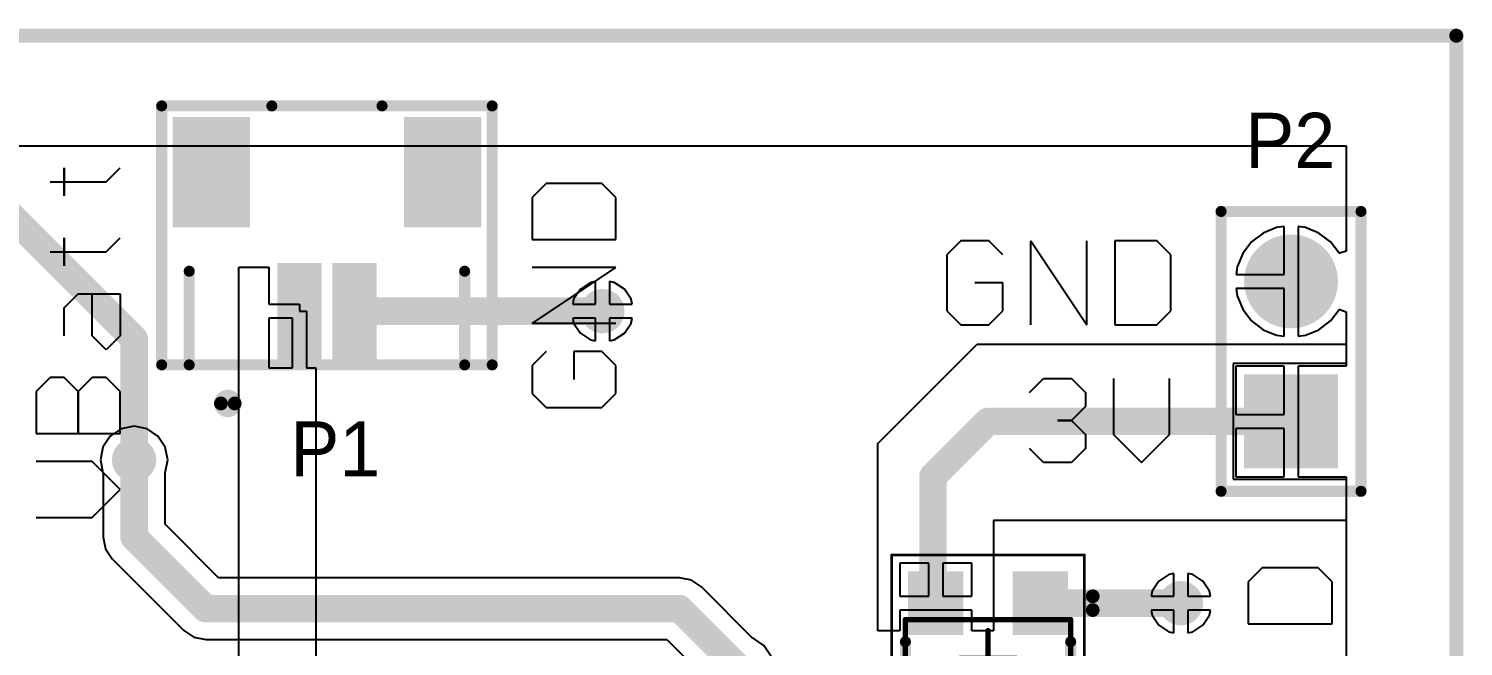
# Model space of a CAD drawing. Header units: millimetres. Extents: x -0.1 to 49.1, y -0.1 to 70.1.
# Drawn here: x 23.09 to 49.13, y 58.92 to 70.13 of the extents above; entities that cross this region are included whole.
import ezdxf

# ---------------------------------------------------------------- set-up
doc = ezdxf.new("R2010")
doc.units = ezdxf.units.MM
for name, color, linetype in [('BottomLayer', 5, 'Continuous'), ('BottomSolder', 6, 'Continuous'), ('Mechanical1', 6, 'Continuous'), ('Mechanical13', 56, 'Continuous'), ('Mechanical15', 56, 'Continuous'), ('MultiLayer', 9, 'Continuous'), ('TopLayer', 1, 'Continuous'), ('TopOverlay', 2, 'Continuous'), ('TopPaste', 8, 'Continuous'), ('TopSolder', 216, 'Continuous')]:
    doc.layers.add(name, color=color, linetype=linetype)

# ---------------------------------------------------------------- blocks, each defined once
blk = doc.blocks.new('AP2120_18')
at = {"layer": 'Mechanical13', "const_width": 0.0999998}
for points in [[(-0.7000011399999999, -1.49999954), (-0.7000011399999999, 1.49999954)], [(0.6999985999999999, 1.49999954), (-0.7000011399999999, 1.49999954)], [(0.6999985999999999, -1.49999954), (0.6999985999999999, 1.49999954)], [(0.6999985999999999, -1.49999954), (-0.7000011399999999, -1.49999954)]]:
    blk.add_lwpolyline(points, dxfattribs=at)
at = {"layer": 'Mechanical13', "const_width": 0.0499999}
for points in [[(-0.72499982, 1.49999954, 1), (-0.67500246, 1.49999954, 1)], [(-0.72499982, 1.49999954, 1), (-0.67500246, 1.49999954, 1)], [(0.67499992, 1.49999954, 1), (0.72499728, 1.49999954, 1)], [(0.67499992, 1.49999954, 1), (0.72499728, 1.49999954, 1)], [(-0.72499982, -1.49999954, 1), (-0.67500246, -1.49999954, 1)], [(-0.72499982, -1.49999954, 1), (-0.67500246, -1.49999954, 1)], [(0.67499992, -1.49999954, 1), (0.72499728, -1.49999954, 1)], [(0.67499992, -1.49999954, 1), (0.72499728, -1.49999954, 1)]]:
    blk.add_lwpolyline(points, format="xyb", close=True, dxfattribs=at)
at = {"layer": 'Mechanical15'}
for points, const_width in [([(-1.87500006, -1.74999904), (-1.87500006, 1.75000158)], 0.0499999), ([(1.87500006, 1.75000158), (-1.87500006, 1.75000158)], 0.0499999), ([(1.87500006, -1.74999904), (1.87500006, 1.75000158)], 0.0499999), ([(0, -0.499999), (0, 0.50000154)], 0.0999998), ([(0.499999, 0), (-0.50000154, 0)], 0.0999998), ([(1.87500006, -1.74999904), (-1.87500006, -1.74999904)], 0.0499999)]:
    blk.add_lwpolyline(points, dxfattribs=dict(at, const_width=const_width))
for points, const_width in [([(-1.8874994, 1.75000158, 1), (-1.86250072, 1.75000158, 1)], 0.02499868), ([(-1.8874994, 1.75000158, 1), (-1.86250072, 1.75000158, 1)], 0.02499868), ([(1.86250072, 1.75000158, 1), (1.8874994, 1.75000158, 1)], 0.02499868), ([(1.86250072, 1.75000158, 1), (1.8874994, 1.75000158, 1)], 0.02499868), ([(-0.02499868, 0.50000154, 1), (0.02499868, 0.50000154, 1)], 0.0499999), ([(-0.52500022, 0, 1), (-0.47500286, 0, 1)], 0.0499999), ([(0.47500032, 0, 1), (0.5249976799999999, 0, 1)], 0.0499999), ([(-0.02499868, -0.499999, 1), (0.02499868, -0.499999, 1)], 0.0499999), ([(-1.8874994, -1.74999904, 1), (-1.86250072, -1.74999904, 1)], 0.02499868), ([(-1.8874994, -1.74999904, 1), (-1.86250072, -1.74999904, 1)], 0.02499868), ([(1.86250072, -1.74999904, 1), (1.8874994, -1.74999904, 1)], 0.02499868), ([(1.86250072, -1.74999904, 1), (1.8874994, -1.74999904, 1)], 0.02499868)]:
    blk.add_lwpolyline(points, format="xyb", close=True, dxfattribs=dict(at, const_width=const_width))
at = {"layer": 'TopLayer'}
for points in [[(-0.52500022, 0.55000144), (-0.52500022, 1.34999984), (-1.47500086, 0.55000144), (-1.47500086, 1.34999984)], [(1.47500086, -0.3999992), (1.47500086, 0.3999992), (0.52500022, -0.3999992), (0.52500022, 0.3999992)], [(-0.52500022, -1.3499973), (-0.52500022, -0.5499989), (-1.47500086, -1.3499973), (-1.47500086, -0.5499989)]]:
    blk.add_solid(points, dxfattribs=at)
at = {"layer": 'TopOverlay'}
for points, const_width in [([(-0.87499952, 1.90000128, 1), (-1.12500156, 1.90000128, 1)], 0.2499995), ([(-1.1875008, 1.90000128, 1), (-1.06250232, 1.90000128, 1)], 0.12499848), ([(-0.93749876, 1.90000128, 1), (-0.81250028, 1.90000128, 1)], 0.12499848), ([(-0.3499993, 1.49999954, 1), (-0.2499995, 1.49999954, 1)], 0.0999998), ([(0.6499986999999999, 1.49999954, 1), (0.7499985, 1.49999954, 1)], 0.0999998), ([(0.6499986999999999, 1.49999954, 1), (0.7499985, 1.49999954, 1)], 0.0999998), ([(0.6499986999999999, 0.8000009399999999, 1), (0.7499985, 0.8000009399999999, 1)], 0.0999998), ([(0.6499986999999999, -0.7999984, 1), (0.7499985, -0.7999984, 1)], 0.0999998), ([(-0.3499993, -1.49999954, 1), (-0.2499995, -1.49999954, 1)], 0.0999998), ([(0.6499986999999999, -1.49999954, 1), (0.7499985, -1.49999954, 1)], 0.0999998), ([(0.6499986999999999, -1.49999954, 1), (0.7499985, -1.49999954, 1)], 0.0999998)]:
    blk.add_lwpolyline(points, format="xyb", close=True, dxfattribs=dict(at, const_width=const_width))
at = {"layer": 'TopOverlay', "const_width": 0.1999996}
for points in [[(0.6999985999999999, 1.49999954), (-0.2999994, 1.49999954)], [(0.6999985999999999, 0.8000009399999999), (0.6999985999999999, 1.49999954)], [(0.6999985999999999, -1.49999954), (0.6999985999999999, -0.7999984)], [(0.6999985999999999, -1.49999954), (-0.2999994, -1.49999954)]]:
    blk.add_lwpolyline(points, dxfattribs=at)
at = {"layer": 'TopPaste'}
for points in [[(-0.52500022, 0.55000144), (-0.52500022, 1.34999984), (-1.47500086, 0.55000144), (-1.47500086, 1.34999984)], [(1.47500086, -0.3999992), (1.47500086, 0.3999992), (0.52500022, -0.3999992), (0.52500022, 0.3999992)], [(-0.52500022, -1.3499973), (-0.52500022, -0.5499989), (-1.47500086, -1.3499973), (-1.47500086, -0.5499989)]]:
    blk.add_solid(points, dxfattribs=at)
at = {"layer": 'TopSolder'}
for points in [[(-0.42340022, 0.4484014399999999), (-0.42340022, 1.45159984), (-1.57660086, 0.4484014399999999), (-1.57660086, 1.45159984)], [(1.57660086, -0.5015992), (1.57660086, 0.5015992), (0.42340022, -0.5015992), (0.42340022, 0.5015992)], [(-0.42340022, -1.4515973), (-0.42340022, -0.4483988999999999), (-1.57660086, -1.4515973), (-1.57660086, -0.4483988999999999)]]:
    blk.add_solid(points, dxfattribs=at)
blk = doc.blocks.new('HDR1X2_26')
at = {"layer": 'BottomLayer', "const_width": 0.7499985}
blk.add_lwpolyline([(2.16499948, 0, 1), (2.91500052, 0, 1)], format="xyb", close=True, dxfattribs=at)
at = {"layer": 'BottomLayer'}
blk.add_solid([(-0.7499985, -0.7499985), (0.7499985, -0.7499985), (-0.7499985, 0.7499985), (0.7499985, 0.7499985)], dxfattribs=at)
at = {"layer": 'BottomSolder', "const_width": 0.8515985}
blk.add_lwpolyline([(2.11419948, 0, 1), (2.96580052, 0, 1)], format="xyb", close=True, dxfattribs=at)
at = {"layer": 'BottomSolder'}
blk.add_solid([(-0.8515985, -0.8515985), (0.8515985, -0.8515985), (-0.8515985, 0.8515985), (0.8515985, 0.8515985)], dxfattribs=at)
at = {"layer": 'MultiLayer', "const_width": 0.7499985}
blk.add_lwpolyline([(2.16499948, 0, 1), (2.91500052, 0, 1)], format="xyb", close=True, dxfattribs=at)
at = {"layer": 'MultiLayer'}
blk.add_solid([(-0.7499985, -0.7499985), (0.7499985, -0.7499985), (-0.7499985, 0.7499985), (0.7499985, 0.7499985)], dxfattribs=at)
at = {"layer": 'TopLayer', "const_width": 0.7499985}
blk.add_lwpolyline([(2.16499948, 0, 1), (2.91500052, 0, 1)], format="xyb", close=True, dxfattribs=at)
at = {"layer": 'TopLayer'}
blk.add_solid([(-0.7499985, -0.7499985), (0.7499985, -0.7499985), (-0.7499985, 0.7499985), (0.7499985, 0.7499985)], dxfattribs=at)
at = {"layer": 'TopOverlay', "const_width": 0.1999996}
for points in [[(-1.27, 1.27), (3.81, 1.27)], [(-1.27, 1.27), (-1.27, -1.27)], [(3.81, 1.27), (3.81, -1.27)], [(-1.27, -1.27), (3.81, -1.27)]]:
    blk.add_lwpolyline(points, dxfattribs=at)
at = {"layer": 'TopOverlay', "const_width": 0.0999998}
for points in [[(-1.3199999, 1.27, 1), (-1.2200001, 1.27, 1)], [(-1.3199999, 1.27, 1), (-1.2200001, 1.27, 1)], [(3.7600001, 1.27, 1), (3.8599999, 1.27, 1)], [(3.7600001, 1.27, 1), (3.8599999, 1.27, 1)], [(-1.3199999, -1.27, 1), (-1.2200001, -1.27, 1)], [(-1.3199999, -1.27, 1), (-1.2200001, -1.27, 1)], [(3.7600001, -1.27, 1), (3.8599999, -1.27, 1)], [(3.7600001, -1.27, 1), (3.8599999, -1.27, 1)]]:
    blk.add_lwpolyline(points, format="xyb", close=True, dxfattribs=at)
at = {"layer": 'TopSolder', "const_width": 0.8515985}
blk.add_lwpolyline([(2.11419948, 0, 1), (2.96580052, 0, 1)], format="xyb", close=True, dxfattribs=at)
at = {"layer": 'TopSolder'}
blk.add_solid([(-0.8515985, -0.8515985), (0.8515985, -0.8515985), (-0.8515985, 0.8515985), (0.8515985, 0.8515985)], dxfattribs=at)
blk = doc.blocks.new('JST_2_SMT_27')
at = {"layer": 'Mechanical15', "const_width": 0.1999996}
for points in [[(-2.99999908, -0.1999996), (-2.99999908, 4.50000116)], [(-2.99999908, 4.50000116), (2.99999908, 4.50000116)], [(2.99999908, -0.1999996), (2.99999908, 4.50000116)], [(-2.99999908, -0.1999996), (2.99999908, -0.1999996)]]:
    blk.add_lwpolyline(points, dxfattribs=at)
at = {"layer": 'Mechanical15', "const_width": 0.0999998}
for points in [[(-3.04999898, 4.50000116, 1), (-2.94999918, 4.50000116, 1)], [(-3.04999898, 4.50000116, 1), (-2.94999918, 4.50000116, 1)], [(2.94999918, 4.50000116, 1), (3.04999898, 4.50000116, 1)], [(2.94999918, 4.50000116, 1), (3.04999898, 4.50000116, 1)], [(-3.04999898, -0.1999996, 1), (-2.94999918, -0.1999996, 1)], [(-3.04999898, -0.1999996, 1), (-2.94999918, -0.1999996, 1)], [(2.94999918, -0.1999996, 1), (3.04999898, -0.1999996, 1)], [(2.94999918, -0.1999996, 1), (3.04999898, -0.1999996, 1)]]:
    blk.add_lwpolyline(points, format="xyb", close=True, dxfattribs=at)
at = {"layer": 'TopLayer'}
for points in [[(-2.69999968, 2.40000282), (-1.50000208, 2.40000282), (-2.69999968, 4.19999922), (-1.50000208, 4.19999922)], [(1.50000208, 2.40000282), (2.69999968, 2.40000282), (1.50000208, 4.19999922), (2.69999968, 4.19999922)], [(-0.7999984, 0), (-0.1999996, 0), (-0.7999984, 1.54999944), (-0.1999996, 1.54999944)], [(0.1999996, 0), (0.7999984, 0), (0.1999996, 1.54999944), (0.7999984, 1.54999944)]]:
    blk.add_solid(points, dxfattribs=at)
at = {"layer": 'TopOverlay', "const_width": 0.1999996}
for points in [[(-1.00000054, 4.50000116), (1.00000054, 4.50000116)], [(-2.50000008, -0.1999996), (-2.50000008, 1.49999954)], [(2.50000008, -0.1999996), (2.50000008, 1.49999954)], [(-2.50000008, -0.1999996), (2.50000008, -0.1999996)]]:
    blk.add_lwpolyline(points, dxfattribs=at)
at = {"layer": 'TopOverlay'}
for points, const_width in [([(-1.05000044, 4.50000116, 1), (-0.95000064, 4.50000116, 1)], 0.0999998), ([(0.95000064, 4.50000116, 1), (1.05000044, 4.50000116, 1)], 0.0999998), ([(-2.54999998, 1.49999954, 1), (-2.45000018, 1.49999954, 1)], 0.0999998), ([(2.45000018, 1.49999954, 1), (2.54999998, 1.49999954, 1)], 0.0999998), ([(-2.54999998, -0.1999996, 1), (-2.45000018, -0.1999996, 1)], 0.0999998), ([(-2.54999998, -0.1999996, 1), (-2.45000018, -0.1999996, 1)], 0.0999998), ([(2.45000018, -0.1999996, 1), (2.54999998, -0.1999996, 1)], 0.0999998), ([(2.45000018, -0.1999996, 1), (2.54999998, -0.1999996, 1)], 0.0999998), ([(-1.67499792, -0.90000074, 1), (-1.92499996, -0.90000074, 1)], 0.2499995), ([(-1.9874992, -0.90000074, 1), (-1.86250072, -0.90000074, 1)], 0.12499848), ([(-1.73749716, -0.90000074, 1), (-1.61249868, -0.90000074, 1)], 0.12499848)]:
    blk.add_lwpolyline(points, format="xyb", close=True, dxfattribs=dict(at, const_width=const_width))
at = {"layer": 'TopPaste'}
for points in [[(-2.69999968, 2.40000282), (-1.50000208, 2.40000282), (-2.69999968, 4.19999922), (-1.50000208, 4.19999922)], [(1.50000208, 2.40000282), (2.69999968, 2.40000282), (1.50000208, 4.19999922), (2.69999968, 4.19999922)], [(-0.7999984, 0), (-0.1999996, 0), (-0.7999984, 1.54999944), (-0.1999996, 1.54999944)], [(0.1999996, 0), (0.7999984, 0), (0.1999996, 1.54999944), (0.7999984, 1.54999944)]]:
    blk.add_solid(points, dxfattribs=at)
at = {"layer": 'TopSolder'}
for points in [[(-2.80159968, 2.29840282), (-1.39840208, 2.29840282), (-2.80159968, 4.30159922), (-1.39840208, 4.30159922)], [(1.39840208, 2.29840282), (2.80159968, 2.29840282), (1.39840208, 4.30159922), (2.80159968, 4.30159922)], [(-0.9015983999999999, -0.1016), (-0.09839959999999999, -0.1016), (-0.9015983999999999, 1.65159944), (-0.09839959999999999, 1.65159944)], [(0.09839959999999999, -0.1016), (0.9015983999999999, -0.1016), (0.09839959999999999, 1.65159944), (0.9015983999999999, 1.65159944)]]:
    blk.add_solid(points, dxfattribs=at)

msp = doc.modelspace()

# ---------------------------------------------------------------- linework, layer by layer
at = {"layer": 'BottomLayer'}
for p, q in [((2.00000108, 68.00000116), (46.99999998, 68.00000116)), ((46.99999998, 68.00000116), (46.99999998, 66.09172964)), ((45.49366822, 66.41699188), (45.28393788, 66.25606255999999)), ((45.73790192, 66.51815753999999), (45.49366822, 66.41699188)), ((45.87299944, 66.53594261999999), (45.73790192, 66.51815753999999)), ((45.87299944, 65.667001), (45.87299944, 66.53594261999999)), ((46.26209696, 66.51815753999999), (46.12699944, 66.53594261999999)), ((46.12699944, 66.53594261999999), (46.12699944, 65.540001)), ((46.50633066, 66.41699188), (46.26209696, 66.51815753999999)), ((46.716061, 66.25606255999999), (46.50633066, 66.41699188)), ((45.28393788, 66.25606255999999), (45.12300856, 66.04633222)), ((46.87299998, 66.05153413999999), (46.716061, 66.25606255999999)), ((45.12300856, 66.04633222), (45.0218429, 65.80209852)), ((46.88575332, 66.05043432), (46.87299998, 66.05153413999999)), ((46.99999998, 66.09172964), (46.88575332, 66.05043432)), ((45.0218429, 65.80209852), (45.00405782, 65.667001)), ((45.00405782, 65.667001), (45.87299944, 65.667001)), ((33.10058658, 65.399412), (32.97814334, 65.21615862)), ((33.28383995999999, 65.52185524), (33.10058658, 65.399412)), ((33.37299904, 65.53958951999999), (33.28383995999999, 65.52185524)), ((33.37299904, 65.12699954), (33.37299904, 65.53958951999999)), ((33.71615812, 65.52185524), (33.62699904, 65.53958951999999)), ((33.62699904, 65.53958951999999), (33.62699904, 65.12699954)), ((33.8994115, 65.399412), (33.71615812, 65.52185524)), ((34.02185473999999, 65.21615862), (33.8994115, 65.399412)), ((45.87299944, 65.413001), (45.00405782, 65.413001)), ((45.00405782, 65.413001), (45.0218429, 65.27790347999999)), ((45.87299944, 64.54405938), (45.87299944, 65.413001)), ((46.12699944, 65.540001), (46.12699944, 64.54405938)), ((32.97814334, 65.21615862), (32.96040906, 65.12699954)), ((32.96040906, 65.12699954), (33.37299904, 65.12699954)), ((33.62699904, 65.12699954), (34.03958902, 65.12699954)), ((34.03958902, 65.12699954), (34.02185473999999, 65.21615862)), ((45.0218429, 65.27790347999999), (45.12300856, 65.03366978)), ((33.37299904, 64.87299954), (32.96040906, 64.87299954)), ((32.96040906, 64.87299954), (32.97814334, 64.78384046)), ((33.37299904, 64.46040955999999), (33.37299904, 64.87299954)), ((34.03958902, 64.87299954), (33.62699904, 64.87299954)), ((33.62699904, 64.87299954), (33.62699904, 64.46040955999999)), ((34.02185473999999, 64.78384046), (34.03958902, 64.87299954)), ((45.12300856, 65.03366978), (45.28393788, 64.82393943999999)), ((46.716061, 64.82393943999999), (46.87299998, 65.02846785999999)), ((46.87299998, 65.02846785999999), (46.88575332, 65.02956768)), ((46.88575332, 65.02956768), (46.99999998, 64.98827236)), ((46.99999998, 64.98827236), (46.99999998, 64.0499989)), ((32.97814334, 64.78384046), (33.10058658, 64.60058708)), ((33.10058658, 64.60058708), (33.28383995999999, 64.47814383999999)), ((33.71615812, 64.47814383999999), (33.8994115, 64.60058708)), ((33.8994115, 64.60058708), (34.02185473999999, 64.78384046)), ((45.28393788, 64.82393943999999), (45.49366822, 64.66301012)), ((45.49366822, 64.66301012), (45.73790192, 64.56184445999999)), ((46.26209696, 64.56184445999999), (46.50633066, 64.66301012)), ((46.50633066, 64.66301012), (46.716061, 64.82393943999999)), ((33.28383995999999, 64.47814383999999), (33.37299904, 64.46040955999999)), ((33.62699904, 64.46040955999999), (33.71615812, 64.47814383999999)), ((45.73790192, 64.56184445999999), (45.87299944, 64.54405938)), ((46.12699944, 64.54405938), (46.26209696, 64.56184445999999)), ((46.99999998, 64.0499989), (44.95000154, 64.0499989)), ((44.95000154, 64.0499989), (44.95000154, 61.9500031)), ((24.76589154, 62.86518795999999), (24.5674261, 62.73257455999999)), ((25.0000008, 62.91175377999999), (24.76589154, 62.86518795999999)), ((25.23411006, 62.86518795999999), (25.0000008, 62.91175377999999)), ((25.4325755, 62.73257455999999), (25.23411006, 62.86518795999999)), ((24.4348127, 62.53410911999999), (24.38824688, 62.29999986)), ((24.5674261, 62.73257455999999), (24.4348127, 62.53410911999999)), ((25.5651889, 62.53410911999999), (25.4325755, 62.73257455999999)), ((25.61175472, 62.29999986), (25.5651889, 62.53410911999999)), ((24.38824688, 62.29999986), (24.4348127, 62.0658906)), ((25.5651889, 62.0658906), (25.61175472, 62.29999986)), ((24.4348127, 62.0658906), (24.43922722, 62.05928406)), ((24.43922722, 62.05928406), (24.43922722, 60.90000011999999)), ((25.56077438, 62.05928406), (25.5651889, 62.0658906)), ((25.56077438, 61.13228057999999), (25.56077438, 62.05928406)), ((44.95000154, 61.9500031), (46.99999998, 61.9500031)), ((46.99999998, 61.9500031), (46.99999998, 36.79172982)), ((26.5322812, 60.16077376), (25.56077438, 61.13228057999999)), ((24.43922722, 60.90000011999999), (24.48191446, 60.68540059999999)), ((24.48191446, 60.68540059999999), (24.60347378, 60.50347309999999)), ((24.60347378, 60.50347309999999), (25.90347372, 59.20347315999999)), ((34.89999878, 60.16077376), (26.5322812, 60.16077376)), ((35.1145983, 60.11808651999999), (34.89999878, 60.16077376)), ((43.78384182, 60.22185821999999), (43.60058844, 60.09941497999999)), ((43.87300089999999, 60.23959249999999), (43.78384182, 60.22185821999999)), ((43.87300089999999, 59.82700251999999), (43.87300089999999, 60.23959249999999)), ((44.21615998, 60.22185821999999), (44.1270009, 60.23959249999999)), ((44.1270009, 60.23959249999999), (44.1270009, 59.82700251999999)), ((44.39941336, 60.09941497999999), (44.21615998, 60.22185821999999)), ((35.2965258, 59.9965272), (35.1145983, 60.11808651999999)), ((36.22631566, 59.06673734), (35.2965258, 59.9965272)), ((43.4781452, 59.9161616), (43.46041092, 59.82700251999999)), ((43.60058844, 60.09941497999999), (43.4781452, 59.9161616)), ((44.5218566, 59.9161616), (44.39941336, 60.09941497999999)), ((44.53959088, 59.82700251999999), (44.5218566, 59.9161616)), ((43.46041092, 59.82700251999999), (43.87300089999999, 59.82700251999999)), ((44.1270009, 59.82700251999999), (44.53959088, 59.82700251999999)), ((43.87300089999999, 59.57300252), (43.46041092, 59.57300252)), ((43.46041092, 59.57300252), (43.4781452, 59.48384344)), ((43.4781452, 59.48384344), (43.60058844, 59.30059006)), ((43.87300089999999, 59.16041254), (43.87300089999999, 59.57300252)), ((44.53959088, 59.57300252), (44.1270009, 59.57300252)), ((44.1270009, 59.57300252), (44.1270009, 59.16041254)), ((44.39941336, 59.30059006), (44.5218566, 59.48384344)), ((44.5218566, 59.48384344), (44.53959088, 59.57300252)), ((25.90347372, 59.20347315999999), (26.08540122, 59.08191383999999)), ((43.60058844, 59.30059006), (43.78384182, 59.17814682)), ((43.78384182, 59.17814682), (43.87300089999999, 59.16041254)), ((44.1270009, 59.16041254), (44.21615998, 59.17814682)), ((44.21615998, 59.17814682), (44.39941336, 59.30059006)), ((26.08540122, 59.08191383999999), (26.30000074, 59.0392266)), ((26.30000074, 59.0392266), (34.66771832, 59.0392266)), ((34.66771832, 59.0392266), (35.43326162, 58.2736833)), ((36.23410838, 59.06518794), (36.22631566, 59.06673734)), ((36.43257381999999, 58.93257454), (36.23410838, 59.06518794)), ((36.56518722, 58.7341091), (36.43257381999999, 58.93257454))]:
    msp.add_line(p, q, dxfattribs=at)
for points, const_width in [([(33.34999934, 64.99999954, 1), (33.64999874, 64.99999954, 1)], 0.2999994), ([(24.8500011, 62.29999986, 1), (25.1500005, 62.29999986, 1)], 0.2999994), ([(24.87500232, 62.29999986, 1), (25.12499928, 62.29999986, 1)], 0.2499995), ([(24.87500232, 60.90000011999999, 1), (25.12499928, 60.90000011999999, 1)], 0.2499995), ([(24.87500232, 60.90000011999999, 1), (25.12499928, 60.90000011999999, 1)], 0.2499995), ([(43.85000119999999, 59.70000252, 1), (44.1500006, 59.70000252, 1)], 0.2999994), ([(26.17500226, 59.60000017999999, 1), (26.42499922, 59.60000017999999, 1)], 0.2499995), ([(26.17500226, 59.60000017999999, 1), (26.42499922, 59.60000017999999, 1)], 0.2499995), ([(34.7750003, 59.60000017999999, 1), (35.02499726, 59.60000017999999, 1)], 0.2499995), ([(34.7750003, 59.60000017999999, 1), (35.02499726, 59.60000017999999, 1)], 0.2499995)]:
    msp.add_lwpolyline(points, format="xyb", close=True, dxfattribs=dict(at, const_width=const_width))
at = {"layer": 'BottomLayer', "const_width": 0.499999}
for points in [[(25.0000008, 60.90000011999999), (25.0000008, 62.29999986)], [(25.0000008, 60.90000011999999), (26.30000074, 59.60000017999999)], [(26.30000074, 59.60000017999999), (34.89999878, 59.60000017999999)], [(34.89999878, 59.60000017999999), (35.99999912, 58.49999983999999)]]:
    msp.add_lwpolyline(points, dxfattribs=at)
at = {"layer": 'BottomSolder', "const_width": 0.4015993999999999}
for points in [[(33.29919934, 64.99999954, 1), (33.70079874, 64.99999954, 1)], [(24.7992011, 62.29999986, 1), (25.2008005, 62.29999986, 1)], [(43.7992012, 59.70000252, 1), (44.20080059999999, 59.70000252, 1)]]:
    msp.add_lwpolyline(points, format="xyb", close=True, dxfattribs=at)
at = {"layer": 'Mechanical1', "const_width": 0.254}
for points in [[(0, 69.99999969999999), (49.00000106, 69.99999969999999)], [(49.00000106, 55.99999975999999), (49.00000106, 69.99999969999999)]]:
    msp.add_lwpolyline(points, dxfattribs=at)
at = {"layer": 'Mechanical1', "const_width": 0.127}
msp.add_lwpolyline([(48.93650106, 69.99999969999999, 1), (49.06350106, 69.99999969999999, 1)], format="xyb", close=True, dxfattribs=at)
msp.add_lwpolyline([(48.93650106, 69.99999969999999, 1), (49.06350106, 69.99999969999999, 1)], format="xyb", close=True, dxfattribs=at)
at = {"layer": 'MultiLayer', "const_width": 0.2999994}
for points in [[(33.34999934, 64.99999954, 1), (33.64999874, 64.99999954, 1)], [(24.8500011, 62.29999986, 1), (25.1500005, 62.29999986, 1)], [(43.85000119999999, 59.70000252, 1), (44.1500006, 59.70000252, 1)]]:
    msp.add_lwpolyline(points, format="xyb", close=True, dxfattribs=at)
at = {"layer": 'TopLayer'}
for p, q in [((26.89999954, 56.8000007), (26.89999954, 65.80000048)), ((26.89999954, 65.80000048), (27.44600302, 65.80000048)), ((27.44600302, 65.80000048), (27.44600302, 65.12699954)), ((27.44600302, 65.12699954), (28.00000242, 65.12699954)), ((28.00000242, 65.12699954), (28.00000242, 64.99999954)), ((27.87300242, 64.87299954), (27.44600302, 64.87299954)), ((27.44600302, 64.87299954), (27.44600302, 63.97099982)), ((27.87300242, 63.97099982), (27.87300242, 64.87299954)), ((28.00000242, 64.99999954), (28.12700242, 64.99999954)), ((28.12700242, 64.99999954), (28.12700242, 63.97099982)), ((38.4999992, 62.59999926), (40.30000068, 64.40000074)), ((40.30000068, 64.40000074), (46.99999998, 64.40000074)), ((46.99999998, 64.40000074), (46.99999998, 64.0039995)), ((27.44600302, 63.97099982), (27.87300242, 63.97099982)), ((28.12700242, 63.97099982), (28.29999928, 63.97099982)), ((28.29999928, 63.97099982), (28.29999928, 57.39999949999999)), ((45.87299944, 64.0039995), (44.99600093999999, 64.0039995)), ((44.99600093999999, 64.0039995), (44.99600093999999, 63.12700099999999)), ((45.87299944, 63.12700099999999), (45.87299944, 64.0039995)), ((46.99999998, 64.0039995), (46.12699944, 64.0039995)), ((46.12699944, 64.0039995), (46.12699944, 63.000001)), ((44.99600093999999, 63.12700099999999), (45.87299944, 63.12700099999999)), ((45.87299944, 62.873001), (44.99600093999999, 62.873001)), ((44.99600093999999, 62.873001), (44.99600093999999, 61.9960025)), ((45.87299944, 61.9960025), (45.87299944, 62.873001)), ((46.12699944, 63.000001), (46.12699944, 61.9960025)), ((38.4999992, 59.20000098), (38.4999992, 62.59999926)), ((44.99600093999999, 61.9960025), (45.87299944, 61.9960025)), ((46.12699944, 61.9960025), (46.99999998, 61.9960025)), ((46.99999998, 61.9960025), (46.99999998, 61.19999951999999)), ((46.99999998, 61.19999951999999), (40.60000008, 61.19999951999999)), ((40.60000008, 61.19999951999999), (40.60000008, 59.20000098)), ((39.42299964, 60.42900029999999), (38.89600043999999, 60.42900029999999)), ((38.89600043999999, 60.42900029999999), (38.89600043999999, 59.82699998)), ((39.42299964, 59.82699998), (39.42299964, 60.42900029999999)), ((40.20399884, 60.42900029999999), (39.67699964, 60.42900029999999)), ((39.67699964, 60.42900029999999), (39.67699964, 59.82699998)), ((40.20399884, 59.82699998), (40.20399884, 60.42900029999999)), ((38.89600043999999, 59.82699998), (39.42299964, 59.82699998)), ((39.67699964, 59.82699998), (40.20399884, 59.82699998)), ((40.20399884, 59.57299997999999), (38.89600043999999, 59.57299997999999)), ((38.89600043999999, 59.57299997999999), (38.89600043999999, 59.20000098)), ((40.20399884, 59.20000098), (40.20399884, 59.57299997999999)), ((38.89600043999999, 59.20000098), (38.4999992, 59.20000098)), ((40.60000008, 59.20000098), (40.20399884, 59.20000098))]:
    msp.add_line(p, q, dxfattribs=at)
at = {"layer": 'TopLayer', "const_width": 0.499999}
for points in [[(22.39999838, 67.10000042), (25.0000008, 64.49999799999999)], [(29.00000042, 64.99999954), (33.49999904, 64.99999954)], [(25.0000008, 62.29999986), (25.0000008, 64.49999799999999)], [(39.49999974, 62.00000046), (40.50000027999999, 63.000001)], [(40.50000027999999, 63.000001), (45.99999944, 63.000001)], [(39.49999974, 59.74999988), (39.49999974, 62.00000046)], [(39.49999974, 59.74999988), (39.54999964, 59.69999998)], [(41.44999838, 59.69999998), (41.45000091999999, 59.70000252)], [(41.45000091999999, 59.70000252), (44.0000009, 59.70000252)]]:
    msp.add_lwpolyline(points, dxfattribs=at)
at = {"layer": 'TopLayer'}
for points, const_width in [([(28.87500194, 64.99999954, 1), (29.1249989, 64.99999954, 1)], 0.2499995), ([(33.34999934, 64.99999954, 1), (33.64999874, 64.99999954, 1)], 0.2999994), ([(33.37500056, 64.99999954, 1), (33.62499751999999, 64.99999954, 1)], 0.2499995), ([(24.87500232, 64.49999799999999, 1), (25.12499928, 64.49999799999999, 1)], 0.2499995), ([(24.87500232, 64.49999799999999, 1), (25.12499928, 64.49999799999999, 1)], 0.2499995), ([(40.3750018, 63.000001, 1), (40.62499876, 63.000001, 1)], 0.2499995), ([(40.3750018, 63.000001, 1), (40.62499876, 63.000001, 1)], 0.2499995), ([(45.87500096, 63.000001, 1), (46.12499792, 63.000001, 1)], 0.2499995), ([(24.8500011, 62.29999986, 1), (25.1500005, 62.29999986, 1)], 0.2999994), ([(24.87500232, 62.29999986, 1), (25.12499928, 62.29999986, 1)], 0.2499995), ([(39.37500126, 62.00000046, 1), (39.62499821999999, 62.00000046, 1)], 0.2499995), ([(39.37500126, 62.00000046, 1), (39.62499821999999, 62.00000046, 1)], 0.2499995), ([(39.37500126, 59.74999988, 1), (39.62499821999999, 59.74999988, 1)], 0.2499995), ([(39.37500126, 59.74999988, 1), (39.62499821999999, 59.74999988, 1)], 0.2499995), ([(39.42500116, 59.69999998, 1), (39.67499812, 59.69999998, 1)], 0.2499995), ([(41.3249999, 59.69999998, 1), (41.57499686, 59.69999998, 1)], 0.2499995), ([(41.32500244, 59.70000252, 1), (41.5749994, 59.70000252, 1)], 0.2499995), ([(41.32500244, 59.70000252, 1), (41.5749994, 59.70000252, 1)], 0.2499995), ([(43.85000119999999, 59.70000252, 1), (44.1500006, 59.70000252, 1)], 0.2999994), ([(43.87500242, 59.70000252, 1), (44.12499938, 59.70000252, 1)], 0.2499995)]:
    msp.add_lwpolyline(points, format="xyb", close=True, dxfattribs=dict(at, const_width=const_width))
at = {"layer": 'TopOverlay'}
for p, q in [((23.73032846, 67.09411016), (23.73032846, 67.60194505999999)), ((23.73032846, 67.60194505999999), (23.73032846, 67.34802888)), ((24.49208208, 67.34802888), (24.7460008, 67.60194505999999)), ((23.47641228, 67.34802888), (23.73032846, 67.34802888)), ((23.73032846, 67.34802888), (23.73032846, 67.09411016)), ((23.73032846, 67.34802888), (24.49208208, 67.34802888)), ((32.47641206, 67.31668782), (32.22249334, 67.0627691)), ((33.49208186, 67.31668782), (32.47641206, 67.31668782)), ((33.74600057999999, 67.0627691), (33.49208186, 67.31668782)), ((32.22249334, 67.0627691), (32.22249334, 66.30101547999999)), ((33.74600057999999, 66.30101547999999), (33.74600057999999, 67.0627691)), ((23.73032846, 65.82452163999999), (23.73032846, 66.33235653999999)), ((23.73032846, 66.33235653999999), (23.73032846, 66.07844036)), ((24.49208208, 66.07844036), (24.7460008, 66.33235653999999)), ((32.22249334, 66.30101547999999), (33.74600057999999, 66.30101547999999)), ((40.00791846, 66.27750778), (39.75399974, 66.02358905999999)), ((40.51575336, 66.27750778), (40.00791846, 66.27750778)), ((40.76967207999999, 66.02358905999999), (40.51575336, 66.27750778)), ((41.27750698, 64.75400053999999), (41.27750698, 66.27750778)), ((41.27750698, 66.27750778), (42.29317931999999, 64.75400053999999)), ((42.29317931999999, 64.75400053999999), (42.29317931999999, 66.27750778)), ((42.80101422, 66.27750778), (42.80101422, 64.75400053999999)), ((43.56276784, 66.27750778), (42.80101422, 66.27750778)), ((43.81668656, 66.02358905999999), (43.56276784, 66.27750778)), ((23.47641228, 66.07844036), (23.73032846, 66.07844036)), ((23.73032846, 66.07844036), (23.73032846, 65.82452163999999)), ((23.73032846, 66.07844036), (24.49208208, 66.07844036)), ((39.75399974, 66.02358905999999), (39.75399974, 65.00791926)), ((43.81668656, 65.00791926), (43.81668656, 66.02358905999999)), ((32.22249334, 64.77750824), (33.74600057999999, 65.79318058)), ((33.74600057999999, 65.79318058), (32.22249334, 65.79318058)), ((40.76967207999999, 65.51575416), (40.26183464, 65.51575416)), ((40.76967207999999, 65.00791926), (40.76967207999999, 65.51575416)), ((23.73032846, 65.06276802000001), (23.98424718, 65.31668674)), ((23.98424718, 65.31668674), (24.7460008, 65.31668674)), ((24.2381659, 64.55493312), (24.2381659, 65.31668674)), ((24.7460008, 65.31668674), (24.7460008, 64.55493312)), ((23.73032846, 64.55493312), (23.73032846, 65.06276802000001)), ((39.75399974, 65.00791926), (40.00791846, 64.75400053999999)), ((40.51575336, 64.75400053999999), (40.76967207999999, 65.00791926)), ((43.56276784, 64.75400053999999), (43.81668656, 65.00791926)), ((33.74600057999999, 64.77750824), (32.22249334, 64.77750824)), ((40.00791846, 64.75400053999999), (40.51575336, 64.75400053999999)), ((42.80101422, 64.75400053999999), (43.56276784, 64.75400053999999)), ((24.49208208, 64.3010144), (24.2381659, 64.55493312)), ((24.7460008, 64.55493312), (24.49208208, 64.3010144)), ((32.47641206, 64.26967334), (32.22249334, 64.01575462)), ((33.49208186, 64.26967334), (32.98424696, 64.26967334)), ((32.98424696, 64.26967334), (32.98424696, 63.76183589999999)), ((33.74600057999999, 64.01575462), (33.49208186, 64.26967334)), ((32.22249334, 64.01575462), (32.22249334, 63.50791972)), ((33.74600057999999, 63.50791972), (33.74600057999999, 64.01575462)), ((23.47641228, 63.79317949999999), (23.22249356, 63.53926077999999)), ((23.73032846, 63.79317949999999), (23.47641228, 63.79317949999999)), ((23.98424718, 63.53926077999999), (23.73032846, 63.79317949999999)), ((24.2381659, 63.79317949999999), (23.98424718, 63.53926077999999)), ((24.49208208, 63.79317949999999), (24.2381659, 63.79317949999999)), ((24.7460008, 63.53926077999999), (24.49208208, 63.79317949999999)), ((41.25399928, 63.52358897999999), (41.507918, 63.77750769999999)), ((41.507918, 63.77750769999999), (42.0157529, 63.77750769999999)), ((42.0157529, 63.77750769999999), (42.26967162, 63.52358897999999)), ((42.77750652, 63.77750769999999), (42.77750652, 62.76183536)), ((43.79317886, 62.76183536), (43.79317886, 63.77750769999999)), ((23.22249356, 63.53926077999999), (23.22249356, 62.77750716)), ((23.98424718, 63.53926077999999), (23.98424718, 62.77750716)), ((23.98424718, 62.77750716), (23.98424718, 63.53926077999999)), ((24.7460008, 62.77750716), (24.7460008, 63.53926077999999)), ((32.22249334, 63.50791972), (32.47641206, 63.254001)), ((33.49208186, 63.254001), (33.74600057999999, 63.50791972)), ((42.26967162, 63.52358897999999), (42.26967162, 63.2696728)), ((32.47641206, 63.254001), (33.49208186, 63.254001)), ((42.26967162, 63.2696728), (42.0157529, 63.01575407999999)), ((23.22249356, 62.77750716), (24.7460008, 62.77750716)), ((42.0157529, 63.01575407999999), (41.76183417999999, 63.01575407999999)), ((41.76183417999999, 63.01575407999999), (42.0157529, 63.01575407999999)), ((42.0157529, 63.01575407999999), (42.26967162, 62.76183536)), ((42.26967162, 62.76183536), (42.26967162, 62.50791917999999)), ((42.77750652, 62.76183536), (43.28534142, 62.25400046)), ((43.28534142, 62.25400046), (43.79317886, 62.76183536)), ((41.507918, 62.25400046), (41.25399928, 62.50791917999999)), ((42.26967162, 62.50791917999999), (42.0157529, 62.25400046)), ((24.2381659, 62.26967226), (23.22249356, 62.26967226)), ((24.7460008, 61.76183482), (24.2381659, 62.26967226)), ((42.0157529, 62.25400046), (41.507918, 62.25400046)), ((24.2381659, 61.25399991999999), (24.7460008, 61.76183482)), ((23.22249356, 61.25399991999999), (24.2381659, 61.25399991999999)), ((45.47641145999999, 60.34019428), (45.22249274, 60.08627556)), ((46.49208126, 60.34019428), (45.47641145999999, 60.34019428)), ((46.74599997999999, 60.08627556), (46.49208126, 60.34019428)), ((45.22249274, 60.08627556), (45.22249274, 59.32452194)), ((46.74599997999999, 59.32452194), (46.74599997999999, 60.08627556)), ((45.22249274, 59.32452194), (46.74599997999999, 59.32452194))]:
    msp.add_line(p, q, dxfattribs=at)
at = {"layer": 'TopSolder', "const_width": 0.4015993999999999}
for points in [[(33.29919934, 64.99999954, 1), (33.70079874, 64.99999954, 1)], [(24.7992011, 62.29999986, 1), (25.2008005, 62.29999986, 1)], [(43.7992012, 59.70000252, 1), (44.20080059999999, 59.70000252, 1)]]:
    msp.add_lwpolyline(points, format="xyb", close=True, dxfattribs=at)

# ---------------------------------------------------------------- block references
msp.add_blockref('JST_2_SMT_27', (28.50000142, 64.22499982))
for name, p, rotation in [('HDR1X2_26', (45.99999944, 63.000001), 90), ('AP2120_18', (40.49999774, 58.69999944), 270)]:
    msp.add_blockref(name, p, dxfattribs=dict(rotation=rotation))

# ---------------------------------------------------------------- texts
at = {"layer": 'TopOverlay'}
for s, p in [('P2', (45.16693531999999, 67.60016198)), ('P1', (27.8335486, 62.00016048000001))]:
    msp.add_text(s, height=1.00000054, dxfattribs=at).set_placement(p)

doc.saveas('drawing.dxf')
